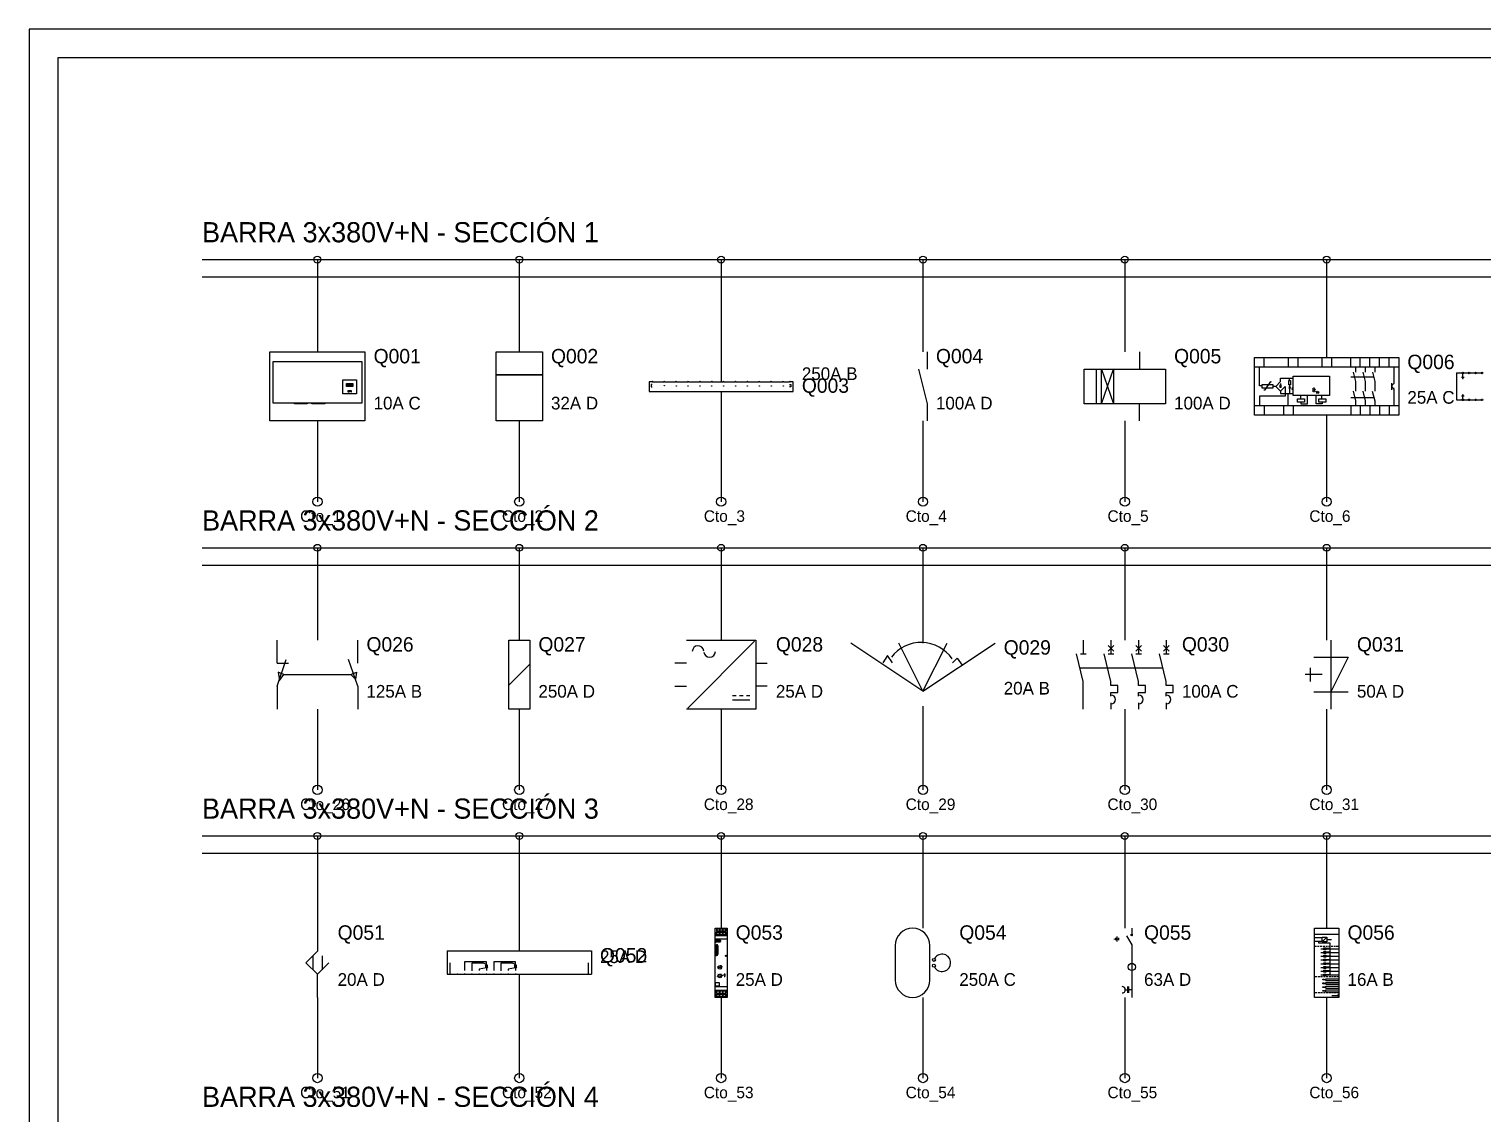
# Model space of a CAD drawing. Header units: metres. Extents: x 2 to 99, y 2 to 133.
# Drawn here: x 2 to 27.21, y 114.18 to 133 of the extents above; entities that cross this region are included whole.
import ezdxf

# ---------------------------------------------------------------- set-up
doc = ezdxf.new("R2010")
doc.units = ezdxf.units.M
for name, color, linetype in [('BARRAS_BUSBAR', 7, 'Continuous'), ('COMPONENTES', 7, 'Continuous'), ('FORMATO_LAMINA', 7, 'Continuous'), ('LINEAS_FUERZA', 7, 'Continuous'), ('TEXTOS_CIRCUITO', 7, 'Continuous')]:
    doc.layers.add(name, color=color, linetype=linetype)

msp = doc.modelspace()

# ---------------------------------------------------------------- linework, layer by layer
at = {"layer": 'BARRAS_BUSBAR'}
for p, q in [((5, 129), (96, 129)), ((5, 128.7), (96, 128.7)), ((5, 124), (96, 124)), ((5, 123.7), (96, 123.7)), ((5, 119), (96, 119)), ((5, 118.7), (96, 118.7))]:
    msp.add_line(p, q, dxfattribs=at)
at = {"layer": 'COMPONENTES'}
for p, q in [((17.575, 127.4), (17.575, 127.1)), ((21.255, 127.4), (21.255, 127.1)), ((20.595, 126.5), (20.805, 127.1)), ((20.595, 127.1), (20.805, 126.5)), ((23.258, 127.138), (25.741, 127.138)), ((23.417, 127.142), (23.417, 127.292)), ((23.833, 127.292), (23.833, 127.142)), ((24, 127.3), (24, 127.142)), ((24.417, 127.3), (24.417, 127.142)), ((24.583, 127.3), (24.583, 127.142)), ((24.917, 127.142), (24.917, 127.292)), ((25.003, 127.133), (25.003, 127.05)), ((25.083, 127.142), (25.083, 127.292)), ((25.17, 127.133), (25.17, 127.05)), ((25.25, 127.142), (25.25, 127.292)), ((25.337, 127.133), (25.337, 127.05)), ((25.417, 127.142), (25.417, 127.3)), ((25.583, 127.142), (25.583, 127.292)), ((12.818, 126.882), (13.006, 126.882)), ((13.024, 126.882), (13.212, 126.882)), ((13.229, 126.882), (13.418, 126.882)), ((13.435, 126.882), (13.624, 126.882)), ((13.641, 126.882), (13.829, 126.882)), ((13.847, 126.882), (14.035, 126.882)), ((14.053, 126.882), (14.241, 126.882)), ((14.259, 126.882), (14.447, 126.882)), ((14.465, 126.882), (14.653, 126.882)), ((14.671, 126.882), (14.859, 126.882)), ((14.876, 126.882), (15.065, 126.882)), ((15.082, 126.882), (15.182, 126.882)), ((23.7, 126.85), (23.7, 126.775)), ((23.858, 126.9), (23.858, 126.933)), ((23.858, 126.817), (23.858, 126.742)), ((24.917, 126.967), (25.308, 126.967)), ((25.633, 126.742), (25.633, 126.858)), ((26.75, 127.033), (26.75, 126.567)), ((26.75, 127.033), (26.844, 127.033)), ((26.839, 126.961), (26.883, 126.961)), ((26.85, 126.95), (26.872, 126.95)), ((26.856, 126.939), (26.867, 126.939)), ((26.861, 126.961), (26.861, 127.017)), ((26.878, 127.033), (26.956, 127.033)), ((26.989, 127.033), (27.067, 127.033)), ((27.1, 127.033), (27.178, 127.033)), ((23.617, 126.8), (23.567, 126.8)), ((23.7, 126.717), (23.7, 126.708)), ((23.833, 126.467), (23.833, 126.675)), ((23.842, 126.767), (23.875, 126.767)), ((23.858, 126.742), (23.858, 126.683)), ((23.892, 126.758), (23.9, 126.75)), ((23.9, 126.75), (23.892, 126.75)), ((23.9, 126.775), (23.908, 126.767)), ((23.908, 126.767), (23.9, 126.767)), ((23.9, 126.75), (23.9, 126.758)), ((23.908, 126.767), (23.908, 126.775)), ((24.05, 126.592), (24.05, 126.642)), ((24.25, 126.725), (24.3, 126.725)), ((24.275, 126.783), (24.275, 126.7)), ((24.308, 126.717), (24.333, 126.683)), ((24.333, 126.683), (24.317, 126.683)), ((24.333, 126.683), (24.333, 126.708)), ((24.337, 126.717), (24.362, 126.684)), ((24.362, 126.684), (24.345, 126.684)), ((24.362, 126.684), (24.362, 126.709)), ((24.417, 126.592), (24.417, 126.642)), ((24.92, 126.609), (25.312, 126.609)), ((25, 126.8), (25, 126.717)), ((25.167, 126.8), (25.167, 126.717)), ((25.333, 126.8), (25.333, 126.717)), ((25.658, 126.758), (25.65, 126.758)), ((25.667, 126.758), (25.667, 126.775)), ((26.75, 126.567), (26.844, 126.567)), ((26.839, 126.639), (26.883, 126.639)), ((26.85, 126.65), (26.872, 126.65)), ((26.856, 126.661), (26.867, 126.661)), ((26.861, 126.583), (26.861, 126.639)), ((26.878, 126.567), (26.956, 126.567)), ((26.989, 126.567), (27.067, 126.567)), ((27.1, 126.567), (27.178, 126.567)), ((21.255, 126.2), (21.255, 126.5)), ((23.258, 126.467), (25.742, 126.467)), ((23.417, 126.467), (23.417, 126.308)), ((23.75, 126.467), (23.75, 126.3)), ((23.917, 126.467), (23.917, 126.3)), ((24.917, 126.467), (24.917, 126.308)), ((25.083, 126.458), (25.083, 126.308)), ((25.25, 126.467), (25.25, 126.308)), ((25.417, 126.467), (25.417, 126.3)), ((25.583, 126.467), (25.583, 126.308)), ((6.3, 122), (6.3, 122.4)), ((7.7, 122), (7.7, 122.4)), ((14.58, 122.38), (13.42, 121.22)), ((17.5, 121.513), (16.25, 122.346)), ((17.5, 121.513), (17.083, 122.346)), ((17.5, 121.513), (17.917, 122.346)), ((17.5, 121.513), (18.75, 122.346)), ((20.28, 122.4), (20.28, 122.16)), ((20.808, 122.304), (20.712, 122.208)), ((20.712, 122.304), (20.808, 122.208)), ((20.76, 122.4), (20.76, 122.16)), ((21.288, 122.304), (21.192, 122.208)), ((21.192, 122.304), (21.288, 122.208)), ((21.24, 122.4), (21.24, 122.16)), ((21.768, 122.304), (21.672, 122.208)), ((21.672, 122.304), (21.768, 122.208)), ((21.72, 122.4), (21.72, 122.16)), ((24.575, 122.4), (24.575, 121.2)), ((6.3, 121.6), (6.46, 122.06)), ((7.7, 121.6), (7.54, 122.06)), ((20.232, 122.16), (20.328, 122.16)), ((20.712, 122.16), (20.808, 122.16)), ((21.192, 122.16), (21.288, 122.16)), ((21.672, 122.16), (21.768, 122.16)), ((6.3, 122), (6.5, 122)), ((6.42, 121.8), (6.32, 121.84)), ((6.32, 121.84), (6.34, 121.7)), ((6.34, 121.7), (6.42, 121.8)), ((6.42, 121.8), (7.58, 121.8)), ((7.58, 121.8), (7.68, 121.84)), ((7.58, 121.8), (7.66, 121.72)), ((7.68, 121.84), (7.66, 121.72)), ((10.318, 121.618), (10.682, 121.982)), ((13.4, 122), (13.2, 122)), ((14.6, 122), (14.8, 122)), ((20.22, 121.92), (21.66, 121.92)), ((24.425, 121.8), (24.125, 121.8)), ((24.215, 121.92), (24.215, 121.68)), ((6.3, 121.6), (6.3, 121.2)), ((7.7, 121.6), (7.7, 121.2)), ((13.2, 121.6), (13.4, 121.6)), ((14.8, 121.6), (14.6, 121.6)), ((14.2, 121.44), (14.26, 121.44)), ((14.2, 121.36), (14.5, 121.36)), ((14.32, 121.44), (14.38, 121.44)), ((14.44, 121.44), (14.5, 121.44)), ((20.76, 121.308), (20.76, 121.2)), ((21.24, 121.308), (21.24, 121.2)), ((21.72, 121.308), (21.72, 121.2)), ((24.275, 121.5), (24.875, 121.5)), ((7, 117.4), (7, 117)), ((13.897, 117.276), (14.103, 117.276)), ((13.912, 117.396), (13.914, 117.396)), ((13.912, 117.365), (13.913, 117.365)), ((20.838, 117.235), (20.838, 117.191)), ((20.86, 117.257), (20.86, 117.169)), ((20.893, 117.235), (20.893, 117.191)), ((21.097, 117.29), (21.141, 117.29)), ((21.119, 117.4), (21.119, 117.29)), ((24.288, 117.296), (24.71, 117.296)), ((24.293, 117.238), (24.421, 117.238)), ((24.421, 117.163), (24.502, 117.244)), ((9.25, 117.005), (9.25, 116.601)), ((9.25, 117.005), (11.75, 117.005)), ((11.75, 117.005), (11.75, 116.601)), ((13.897, 117.214), (14.103, 117.214)), ((13.897, 117.114), (13.92, 117.114)), ((13.905, 117.193), (13.905, 117.155)), ((13.905, 117.193), (13.92, 117.193)), ((13.905, 117.155), (13.912, 117.155)), ((13.912, 117.187), (13.912, 117.155)), ((13.912, 117.187), (13.918, 117.187)), ((13.915, 117.169), (13.915, 117.163)), ((13.915, 117.169), (13.918, 117.169)), ((13.915, 117.163), (13.92, 117.163)), ((13.937, 117.193), (13.937, 117.163)), ((13.937, 117.193), (13.945, 117.193)), ((13.937, 117.163), (13.945, 117.163)), ((13.941, 117.094), (13.941, 116.949)), ((13.945, 117.193), (13.945, 117.163)), ((13.948, 117.201), (13.948, 117.163)), ((13.948, 117.2), (13.955, 117.2)), ((13.948, 117.163), (13.955, 117.163)), ((13.955, 117.201), (13.955, 117.163)), ((13.958, 117.193), (13.958, 117.187)), ((13.958, 117.193), (13.988, 117.193)), ((13.977, 117.187), (13.958, 117.169)), ((13.958, 117.187), (13.977, 117.187)), ((13.958, 117.169), (13.958, 117.163)), ((13.958, 117.163), (13.988, 117.163)), ((13.988, 117.187), (13.969, 117.169)), ((13.969, 117.169), (13.988, 117.169)), ((13.988, 117.193), (13.988, 117.187)), ((13.988, 117.169), (13.988, 117.163)), ((17.02, 117.1), (17.02, 116.5)), ((17.62, 116.5), (17.62, 117.1)), ((20.816, 117.213), (20.816, 117.202)), ((20.871, 117.213), (20.882, 117.213)), ((24.291, 117.089), (24.324, 117.089)), ((24.293, 117.173), (24.421, 117.173)), ((24.34, 117.089), (24.372, 117.089)), ((24.366, 117.141), (24.366, 117.173)), ((24.56, 117.141), (24.366, 117.141)), ((24.385, 117.089), (24.418, 117.089)), ((24.401, 117.043), (24.45, 117.043)), ((24.401, 116.978), (24.45, 116.978)), ((24.434, 117.089), (24.466, 117.089)), ((24.463, 117.04), (24.473, 117.046)), ((24.463, 116.975), (24.473, 116.982)), ((24.483, 117.089), (24.515, 117.089)), ((24.483, 117.053), (24.56, 117.053)), ((24.483, 117.043), (24.71, 117.043)), ((24.483, 116.988), (24.56, 116.988)), ((24.483, 116.978), (24.71, 116.978)), ((24.502, 117.205), (24.583, 117.205)), ((24.531, 117.089), (24.564, 117.089)), ((24.56, 116.602), (24.56, 117.141)), ((24.577, 117.089), (24.606, 117.089)), ((24.622, 117.089), (24.654, 117.089)), ((24.667, 117.089), (24.7, 117.089)), ((6.92, 116.92), (6.92, 116.68)), ((7.08, 116.92), (7.08, 116.68)), ((9.301, 116.611), (9.301, 116.801)), ((9.881, 116.793), (9.679, 116.793)), ((9.679, 116.791), (9.679, 116.662)), ((9.929, 116.768), (9.879, 116.793)), ((9.907, 116.765), (9.957, 116.712)), ((10.384, 116.793), (10.182, 116.793)), ((10.182, 116.791), (10.182, 116.662)), ((10.432, 116.768), (10.381, 116.793)), ((10.409, 116.765), (10.46, 116.712)), ((11.699, 116.611), (11.699, 116.801)), ((13.897, 116.926), (13.92, 116.926)), ((13.901, 116.782), (13.901, 116.782)), ((13.913, 116.784), (13.912, 116.784)), ((24.401, 116.914), (24.45, 116.914)), ((24.401, 116.849), (24.45, 116.849)), ((24.401, 116.784), (24.45, 116.784)), ((24.46, 116.781), (24.47, 116.787)), ((24.463, 116.91), (24.473, 116.917)), ((24.463, 116.845), (24.473, 116.852)), ((24.463, 116.716), (24.473, 116.722)), ((24.483, 116.923), (24.56, 116.923)), ((24.483, 116.914), (24.71, 116.914)), ((24.483, 116.858), (24.56, 116.858)), ((24.483, 116.849), (24.71, 116.849)), ((24.483, 116.794), (24.56, 116.794)), ((24.483, 116.784), (24.71, 116.784)), ((24.483, 116.729), (24.56, 116.729)), ((7, 116.2), (7, 116.6)), ((9.25, 116.601), (9.293, 116.601)), ((9.308, 116.601), (9.419, 116.601)), ((9.434, 116.601), (9.545, 116.601)), ((9.561, 116.601), (9.672, 116.601)), ((9.687, 116.601), (9.798, 116.601)), ((9.932, 116.715), (9.806, 116.69)), ((9.806, 116.69), (9.806, 116.664)), ((9.813, 116.601), (9.924, 116.601)), ((9.932, 116.715), (9.932, 116.664)), ((9.939, 116.601), (10.05, 116.601)), ((10.066, 116.601), (10.177, 116.601)), ((10.192, 116.601), (10.303, 116.601)), ((10.434, 116.715), (10.308, 116.69)), ((10.308, 116.69), (10.308, 116.664)), ((10.318, 116.601), (10.429, 116.601)), ((10.434, 116.715), (10.434, 116.664)), ((10.442, 116.601), (11.692, 116.601)), ((11.707, 116.601), (11.75, 116.601)), ((13.911, 116.635), (13.91, 116.635)), ((13.953, 116.552), (13.949, 116.548)), ((13.954, 116.701), (13.95, 116.697)), ((14.041, 116.585), (14.008, 116.572)), ((14.07, 116.585), (14.041, 116.585)), ((14.054, 116.61), (14.066, 116.61)), ((14.054, 116.56), (14.066, 116.56)), ((14.066, 116.61), (14.066, 116.597)), ((14.066, 116.597), (14.074, 116.597)), ((14.066, 116.572), (14.066, 116.56)), ((14.066, 116.572), (14.074, 116.572)), ((24.301, 116.563), (24.333, 116.563)), ((24.35, 116.563), (24.382, 116.563)), ((24.395, 116.563), (24.427, 116.563)), ((24.401, 116.719), (24.45, 116.719)), ((24.401, 116.654), (24.45, 116.654)), ((24.401, 116.589), (24.45, 116.589)), ((24.444, 116.563), (24.476, 116.563)), ((24.457, 116.508), (24.46, 116.508)), ((24.463, 116.651), (24.473, 116.657)), ((24.463, 116.586), (24.473, 116.592)), ((24.463, 116.508), (24.466, 116.508)), ((24.483, 116.498), (24.47, 116.518)), ((24.47, 116.508), (24.476, 116.508)), ((24.483, 116.719), (24.71, 116.719)), ((24.483, 116.664), (24.56, 116.664)), ((24.483, 116.654), (24.71, 116.654)), ((24.483, 116.599), (24.56, 116.599)), ((24.483, 116.589), (24.71, 116.589)), ((24.483, 116.524), (24.71, 116.524)), ((24.483, 116.524), (24.483, 116.518)), ((24.483, 116.492), (24.483, 116.498)), ((24.483, 116.492), (24.71, 116.492)), ((24.492, 116.563), (24.525, 116.563)), ((24.541, 116.563), (24.573, 116.563)), ((24.586, 116.563), (24.616, 116.563)), ((24.632, 116.563), (24.664, 116.563)), ((24.677, 116.563), (24.71, 116.563)), ((13.897, 116.39), (14.103, 116.39)), ((13.897, 116.324), (14.103, 116.324)), ((21.009, 116.332), (21.042, 116.332)), ((21.044, 116.387), (21.044, 116.277)), ((21.064, 116.387), (21.064, 116.277)), ((21.119, 116.332), (21.064, 116.332)), ((24.301, 116.284), (24.333, 116.284)), ((24.35, 116.284), (24.382, 116.284)), ((24.395, 116.284), (24.427, 116.284)), ((24.444, 116.284), (24.476, 116.284)), ((24.457, 116.443), (24.46, 116.443)), ((24.457, 116.378), (24.46, 116.378)), ((24.457, 116.314), (24.46, 116.314)), ((24.463, 116.443), (24.466, 116.443)), ((24.463, 116.378), (24.466, 116.378)), ((24.463, 116.314), (24.466, 116.314)), ((24.483, 116.434), (24.47, 116.453)), ((24.47, 116.443), (24.476, 116.443)), ((24.483, 116.369), (24.47, 116.388)), ((24.47, 116.378), (24.476, 116.378)), ((24.483, 116.304), (24.47, 116.323)), ((24.47, 116.314), (24.476, 116.314)), ((24.483, 116.459), (24.71, 116.459)), ((24.483, 116.459), (24.483, 116.453)), ((24.483, 116.427), (24.483, 116.434)), ((24.483, 116.427), (24.71, 116.427)), ((24.483, 116.395), (24.71, 116.395)), ((24.483, 116.395), (24.483, 116.388)), ((24.483, 116.362), (24.483, 116.369)), ((24.483, 116.362), (24.71, 116.362)), ((24.483, 116.33), (24.71, 116.33)), ((24.483, 116.33), (24.483, 116.323)), ((24.483, 116.297), (24.483, 116.304)), ((24.483, 116.297), (24.71, 116.297)), ((24.492, 116.284), (24.525, 116.284)), ((24.541, 116.284), (24.573, 116.284)), ((24.586, 116.284), (24.616, 116.284)), ((24.587, 116.232), (24.683, 116.232)), ((24.632, 116.284), (24.664, 116.284)), ((24.677, 116.284), (24.71, 116.284)), ((24.678, 116.232), (24.712, 116.232)), ((13.913, 116.217), (13.912, 116.217))]:
    msp.add_line(p, q, dxfattribs=at)
for points in [[(6.176, 127.4), (7.824, 127.4), (7.824, 126.2), (6.176, 126.2)], [(10.1, 127.4), (10.9, 127.4), (10.9, 127), (10.1, 127)], [(6.232, 127.232), (7.768, 127.232), (7.768, 126.512), (6.232, 126.512)], [(20.295, 127.1), (21.705, 127.1), (21.705, 126.5), (20.295, 126.5)], [(20.295, 127.1), (20.505, 127.1), (20.505, 126.5), (20.295, 126.5)], [(20.595, 127.1), (20.805, 127.1), (20.805, 126.5), (20.595, 126.5)], [(23.25, 127.3), (25.75, 127.3), (25.75, 126.3), (23.25, 126.3)], [(7.44, 126.912), (7.68, 126.912), (7.68, 126.672), (7.44, 126.672)], [(7.504, 126.848), (7.616, 126.848), (7.616, 126.8), (7.504, 126.8)], [(7.516, 126.84), (7.604, 126.84), (7.604, 126.824), (7.516, 126.824)], [(7.528, 126.824), (7.592, 126.824), (7.592, 126.82), (7.528, 126.82)], [(10.1, 127), (10.9, 127), (10.9, 126.2), (10.1, 126.2)], [(13.012, 126.814), (13.018, 126.814), (13.018, 126.808), (13.012, 126.808)], [(13.218, 126.811), (13.224, 126.811), (13.224, 126.806), (13.218, 126.806)], [(13.424, 126.811), (13.429, 126.811), (13.429, 126.806), (13.424, 126.806)], [(13.629, 126.811), (13.635, 126.811), (13.635, 126.806), (13.629, 126.806)], [(13.835, 126.811), (13.841, 126.811), (13.841, 126.806), (13.835, 126.806)], [(14.041, 126.811), (14.047, 126.811), (14.047, 126.806), (14.041, 126.806)], [(14.247, 126.811), (14.253, 126.811), (14.253, 126.806), (14.247, 126.806)], [(14.453, 126.811), (14.459, 126.811), (14.459, 126.806), (14.453, 126.806)], [(14.659, 126.811), (14.665, 126.811), (14.665, 126.806), (14.659, 126.806)], [(14.865, 126.811), (14.871, 126.811), (14.871, 126.806), (14.865, 126.806)], [(15.074, 126.811), (15.079, 126.811), (15.079, 126.806), (15.074, 126.806)], [(23.383, 126.833), (23.567, 126.833), (23.567, 126.767), (23.383, 126.767)], [(23.842, 126.9), (23.875, 126.9), (23.875, 126.825), (23.842, 126.825)], [(23.917, 126.975), (24.55, 126.975), (24.55, 126.642), (23.917, 126.642)], [(7.544, 126.718), (7.576, 126.718), (7.576, 126.71), (7.544, 126.71)], [(7.546, 126.712), (7.574, 126.712), (7.574, 126.708), (7.546, 126.708)], [(23.992, 126.583), (24.117, 126.583), (24.117, 126.525), (23.992, 126.525)], [(24.363, 126.587), (24.488, 126.587), (24.488, 126.529), (24.363, 126.529)], [(6.6, 126.512), (6.824, 126.512), (6.824, 126.496), (6.6, 126.496)], [(6.904, 126.512), (7.128, 126.512), (7.128, 126.496), (6.904, 126.496)], [(10.318, 122.4), (10.682, 122.4), (10.682, 121.2), (10.318, 121.2)], [(13.897, 117.4), (14.103, 117.4), (14.103, 116.2), (13.897, 116.2)], [(13.921, 117.334), (13.975, 117.334), (13.975, 117.279), (13.921, 117.279)], [(13.923, 117.396), (13.976, 117.396), (13.976, 117.341), (13.923, 117.341)], [(13.927, 117.326), (13.969, 117.326), (13.969, 117.284), (13.927, 117.284)], [(13.929, 117.387), (13.97, 117.387), (13.97, 117.346), (13.929, 117.346)], [(13.975, 117.334), (14.029, 117.334), (14.029, 117.279), (13.975, 117.279)], [(13.977, 117.396), (14.03, 117.396), (14.03, 117.341), (13.977, 117.341)], [(13.982, 117.326), (14.023, 117.326), (14.023, 117.284), (13.982, 117.284)], [(13.983, 117.387), (14.025, 117.387), (14.025, 117.346), (13.983, 117.346)], [(14.029, 117.334), (14.083, 117.334), (14.083, 117.279), (14.029, 117.279)], [(14.03, 117.396), (14.084, 117.396), (14.084, 117.341), (14.03, 117.341)], [(14.035, 117.325), (14.076, 117.325), (14.076, 117.284), (14.035, 117.284)], [(14.036, 117.387), (14.078, 117.387), (14.078, 117.346), (14.036, 117.346)], [(24.288, 117.4), (24.71, 117.4), (24.71, 116.2), (24.288, 116.2)], [(24.421, 117.244), (24.502, 117.244), (24.502, 117.163), (24.421, 117.163)], [(13.914, 116.986), (13.926, 116.986), (13.926, 116.962), (13.914, 116.962)], [(13.915, 117.102), (13.926, 117.102), (13.926, 117.077), (13.915, 117.077)], [(13.915, 117.073), (13.926, 117.073), (13.926, 117.048), (13.915, 117.048)], [(13.915, 117.044), (13.926, 117.044), (13.926, 117.02), (13.915, 117.02)], [(13.915, 117.015), (13.926, 117.015), (13.926, 116.991), (13.915, 116.991)], [(24.45, 117.059), (24.483, 117.059), (24.483, 117.027), (24.45, 117.027)], [(24.45, 116.995), (24.483, 116.995), (24.483, 116.962), (24.45, 116.962)], [(9.919, 116.765), (9.944, 116.765), (9.944, 116.715), (9.919, 116.715)], [(10.422, 116.765), (10.447, 116.765), (10.447, 116.715), (10.422, 116.715)], [(13.914, 116.957), (13.926, 116.957), (13.926, 116.933), (13.914, 116.933)], [(13.963, 116.723), (14.001, 116.723), (14.001, 116.719), (13.963, 116.719)], [(24.45, 116.93), (24.483, 116.93), (24.483, 116.897), (24.45, 116.897)], [(24.45, 116.865), (24.483, 116.865), (24.483, 116.832), (24.45, 116.832)], [(24.45, 116.8), (24.483, 116.8), (24.483, 116.768), (24.45, 116.768)], [(24.45, 116.735), (24.483, 116.735), (24.483, 116.703), (24.45, 116.703)], [(13.961, 116.574), (13.999, 116.574), (13.999, 116.57), (13.961, 116.57)], [(24.431, 116.515), (24.457, 116.515), (24.457, 116.502), (24.431, 116.502)], [(24.45, 116.67), (24.483, 116.67), (24.483, 116.638), (24.45, 116.638)], [(24.45, 116.605), (24.483, 116.605), (24.483, 116.573), (24.45, 116.573)], [(13.901, 116.457), (13.967, 116.457), (13.967, 116.394), (13.901, 116.394)], [(13.92, 116.258), (13.974, 116.258), (13.974, 116.204), (13.92, 116.204)], [(13.921, 116.32), (13.975, 116.32), (13.975, 116.265), (13.921, 116.265)], [(13.926, 116.25), (13.967, 116.25), (13.967, 116.209), (13.926, 116.209)], [(13.927, 116.312), (13.969, 116.312), (13.969, 116.27), (13.927, 116.27)], [(13.974, 116.258), (14.027, 116.258), (14.027, 116.204), (13.974, 116.204)], [(13.975, 116.32), (14.029, 116.32), (14.029, 116.265), (13.975, 116.265)], [(13.98, 116.25), (14.022, 116.25), (14.022, 116.208), (13.98, 116.208)], [(13.982, 116.312), (14.023, 116.312), (14.023, 116.27), (13.982, 116.27)], [(14.028, 116.258), (14.081, 116.258), (14.081, 116.204), (14.028, 116.204)], [(14.029, 116.32), (14.083, 116.32), (14.083, 116.265), (14.029, 116.265)], [(14.033, 116.25), (14.075, 116.25), (14.075, 116.208), (14.033, 116.208)], [(14.035, 116.312), (14.076, 116.312), (14.076, 116.27), (14.035, 116.27)], [(24.431, 116.45), (24.457, 116.45), (24.457, 116.437), (24.431, 116.437)], [(24.431, 116.385), (24.457, 116.385), (24.457, 116.372), (24.431, 116.372)], [(24.431, 116.32), (24.457, 116.32), (24.457, 116.307), (24.431, 116.307)]]:
    msp.add_lwpolyline(points, close=True, dxfattribs=at)
for points in [[(17.425, 127.1), (17.575, 126.5), (17.575, 126.2)], [(23.375, 126.808), (23.333, 126.808), (23.333, 127.133)], [(25.667, 127.133), (25.667, 126.85), (25.642, 126.825), (25.633, 126.817), (25.633, 126.792), (25.667, 126.758), (25.667, 126.475), (25.667, 126.467), (25.667, 126.475)], [(12.8, 126.882), (12.75, 126.882), (12.75, 126.711), (15.25, 126.711), (15.25, 126.882), (15.2, 126.882)], [(12.803, 126.832), (12.785, 126.832), (12.785, 126.791), (12.803, 126.791)], [(15.185, 126.832), (15.206, 126.832), (15.206, 126.791), (15.185, 126.791)], [(23.408, 126.742), (23.433, 126.742), (23.533, 126.883), (23.533, 126.875)], [(23.7, 126.883), (23.617, 126.8), (23.7, 126.717), (23.783, 126.8)], [(23.7, 126.817), (23.683, 126.792), (23.717, 126.792), (23.7, 126.817), (23.683, 126.817), (23.717, 126.817), (23.708, 126.817)], [(23.7, 126.883), (23.7, 126.942), (23.917, 126.942)], [(24.962, 127.05), (25, 126.883), (25, 126.8)], [(25.128, 127.05), (25.167, 126.883), (25.167, 126.8)], [(25.295, 127.05), (25.333, 126.883), (25.333, 126.8)], [(7.584, 126.7), (7.592, 126.708), (7.592, 126.724), (7.528, 126.724), (7.528, 126.708), (7.536, 126.7)], [(23.783, 126.8), (23.783, 126.633), (23.333, 126.633), (23.333, 126.467)], [(23.7, 126.708), (23.7, 126.675), (23.917, 126.675)], [(23.842, 126.792), (23.875, 126.792), (23.858, 126.767)], [(24.05, 126.525), (24.05, 126.5), (24.167, 126.5), (24.167, 126.642)], [(24.25, 126.758), (24.3, 126.758), (24.275, 126.725)], [(24.425, 126.525), (24.425, 126.5), (24.317, 126.5), (24.317, 126.642)], [(24.958, 126.717), (25, 126.55), (25, 126.467)], [(25.125, 126.717), (25.167, 126.55), (25.167, 126.467)], [(25.292, 126.717), (25.333, 126.55), (25.333, 126.467)], [(13.4, 122.4), (14.6, 122.4), (14.6, 121.2), (13.4, 121.2)], [(16.969, 122.004), (16.885, 122.129), (16.802, 122.004)], [(18.01, 122.004), (18.094, 122.087), (18.177, 121.962)], [(20.28, 121.2), (20.28, 121.68), (20.16, 122.16)], [(20.76, 121.428), (20.76, 121.488), (20.88, 121.488), (20.88, 121.608), (20.76, 121.608), (20.76, 121.68), (20.64, 122.16)], [(21.24, 121.428), (21.24, 121.488), (21.36, 121.488), (21.36, 121.608), (21.24, 121.608), (21.24, 121.68), (21.12, 122.16)], [(21.72, 121.428), (21.72, 121.488), (21.84, 121.488), (21.84, 121.608), (21.72, 121.608), (21.72, 121.68), (21.6, 122.16)], [(24.275, 122.1), (24.875, 122.1), (24.575, 121.5)], [(21.031, 117.268), (21.119, 117.114), (21.119, 116.2)], [(7, 117), (6.8, 116.8), (7, 116.6), (7.2, 116.8)], [(9.932, 116.765), (9.932, 116.816), (9.553, 116.816), (9.553, 116.667)], [(10.434, 116.765), (10.434, 116.816), (10.056, 116.816), (10.056, 116.667)], [(13.95, 116.721), (13.963, 116.73), (13.963, 116.713)], [(13.949, 116.572), (13.961, 116.581), (13.961, 116.564)], [(24.71, 116.242), (24.693, 116.242), (24.693, 116.223), (24.71, 116.223)]]:
    msp.add_lwpolyline(points, dxfattribs=at)
for centre, radius in [((12.809, 126.882), 0.00662), ((13.015, 126.882), 0.00662), ((13.221, 126.882), 0.00662), ((13.426, 126.882), 0.00662), ((13.632, 126.882), 0.00662), ((13.838, 126.882), 0.00662), ((14.044, 126.882), 0.00662), ((14.25, 126.882), 0.00662), ((14.456, 126.882), 0.00662), ((14.662, 126.882), 0.00662), ((14.868, 126.882), 0.00662), ((15.074, 126.882), 0.00662), ((15.191, 126.882), 0.00662), ((26.861, 127.033), 0.0139), ((26.972, 127.033), 0.0139), ((27.083, 127.033), 0.0139), ((27.194, 127.033), 0.0139), ((26.861, 126.567), 0.0139), ((26.972, 126.567), 0.0139), ((27.083, 126.567), 0.0139), ((27.194, 126.567), 0.0139), ((21.119, 117.279), 0.011), ((13.941, 117.2), 0.00453), ((24.366, 117.173), 0.00162), ((24.56, 117.053), 0.00162), ((24.56, 116.988), 0.00162), ((13.94, 116.73), 0.00103), ((13.977, 116.721), 0.031), ((13.948, 116.747), 0.00103), ((13.973, 116.759), 0.00103), ((13.995, 116.755), 0.00103), ((14.01, 116.738), 0.00103), ((14.085, 116.921), 0.0103), ((17.69, 116.85), 0.025), ((17.69, 116.75), 0.025), ((21.122, 116.728), 0.0623), ((24.56, 116.923), 0.00162), ((24.56, 116.858), 0.00162), ((24.56, 116.794), 0.00162), ((24.56, 116.729), 0.00162), ((9.3, 116.601), 0.00631), ((9.427, 116.601), 0.00631), ((9.553, 116.601), 0.00631), ((9.679, 116.601), 0.00631), ((9.805, 116.601), 0.00631), ((9.932, 116.601), 0.00631), ((10.058, 116.601), 0.00631), ((10.184, 116.601), 0.00631), ((10.31, 116.601), 0.00631), ((10.437, 116.601), 0.00631), ((11.699, 116.601), 0.00631), ((13.938, 116.581), 0.00103), ((13.94, 116.56), 0.00103), ((13.942, 116.709), 0.00103), ((13.976, 116.572), 0.031), ((13.946, 116.598), 0.00103), ((13.971, 116.61), 0.00103), ((13.994, 116.606), 0.00103), ((14.009, 116.589), 0.00103), ((14.009, 116.552), 0.00103), ((14.01, 116.701), 0.00103), ((14.015, 116.569), 0.00103), ((14.016, 116.718), 0.00103), ((24.56, 116.664), 0.00162), ((24.56, 116.599), 0.00162)]:
    msp.add_circle(centre, radius, dxfattribs=at)
for centre, radius, start, end in [((13.6, 122.2), 0.1, 5, 180), ((17.469, 121.712), 0.646, 34, 143), ((13.8, 122.2), 0.1, 185, 360), ((20.76, 121.368), 0.078, 270, 450), ((21.24, 121.368), 0.078, 270, 450), ((21.72, 121.368), 0.078, 270, 450), ((17.32, 117.1), 0.3, 0, 180), ((13.918, 117.178), 0.00904, 270, 450), ((13.92, 117.178), 0.0151, 270, 450), ((13.92, 117.094), 0.0209, 0, 90), ((24.463, 117.043), 0.00486, 0, 180), ((24.463, 116.978), 0.00486, 0, 180), ((24.473, 117.043), 0.00486, 180, 360), ((24.473, 116.978), 0.00486, 180, 360), ((13.92, 116.947), 0.0209, 270, 360), ((17.83, 116.8), 0.15, 209, 509), ((24.46, 116.784), 0.00486, 0, 180), ((24.463, 116.914), 0.00486, 0, 180), ((24.463, 116.849), 0.00486, 0, 180), ((24.463, 116.719), 0.00486, 0, 180), ((24.47, 116.784), 0.00486, 180, 360), ((24.473, 116.914), 0.00486, 180, 360), ((24.473, 116.849), 0.00486, 180, 360), ((17.32, 116.5), 0.3, 180, 360), ((24.463, 116.654), 0.00486, 0, 180), ((24.463, 116.589), 0.00486, 0, 180), ((24.473, 116.719), 0.00486, 180, 360), ((24.473, 116.654), 0.00486, 180, 360), ((24.473, 116.589), 0.00486, 180, 360), ((20.953, 116.332), 0.055, 270, 450)]:
    msp.add_arc(centre, radius, start, end, dxfattribs=at)
at = {"layer": 'FORMATO_LAMINA'}
for points in [[(2, 2), (99, 2), (99, 133), (2, 133)], [(2.5, 2.5), (98.5, 2.5), (98.5, 132.5), (2.5, 132.5)]]:
    msp.add_lwpolyline(points, close=True, dxfattribs=at)
at = {"layer": 'LINEAS_FUERZA'}
for p, q in [((7, 129), (7, 127.4)), ((10.5, 129), (10.5, 127.4)), ((14, 129), (14, 126.889)), ((17.5, 129), (17.5, 127.4)), ((21, 129), (21, 127.4)), ((24.5, 129), (24.5, 127.3)), ((14, 126.711), (14, 124.8)), ((7, 126.2), (7, 124.8)), ((10.5, 126.2), (10.5, 124.8)), ((17.5, 126.2), (17.5, 124.8)), ((21, 126.2), (21, 124.8)), ((24.5, 126.3), (24.5, 124.8)), ((7, 124), (7, 122.4)), ((10.5, 124), (10.5, 122.4)), ((14, 124), (14, 122.4)), ((17.5, 124), (17.5, 122.346)), ((21, 124), (21, 122.4)), ((24.5, 124), (24.5, 122.4)), ((7, 121.2), (7, 119.8)), ((10.5, 121.2), (10.5, 119.8)), ((14, 121.2), (14, 119.8)), ((17.5, 121.254), (17.5, 119.8)), ((21, 121.2), (21, 119.8)), ((24.5, 121.2), (24.5, 119.8)), ((7, 119), (7, 117.4)), ((10.5, 119), (10.5, 117.005)), ((14, 119), (14, 117.4)), ((17.5, 119), (17.5, 117.4)), ((21, 119), (21, 117.4)), ((24.5, 119), (24.5, 117.4)), ((10.5, 116.595), (10.5, 114.8)), ((7, 116.2), (7, 114.8)), ((14, 116.2), (14, 114.8)), ((17.5, 116.2), (17.5, 114.8)), ((21, 116.2), (21, 114.8)), ((24.5, 116.2), (24.5, 114.8))]:
    msp.add_line(p, q, dxfattribs=at)
for centre, radius in [((7, 129), 0.06), ((10.5, 129), 0.06), ((14, 129), 0.06), ((17.5, 129), 0.06), ((21, 129), 0.06), ((24.5, 129), 0.06), ((7, 124.8), 0.08), ((10.5, 124.8), 0.08), ((14, 124.8), 0.08), ((17.5, 124.8), 0.08), ((21, 124.8), 0.08), ((24.5, 124.8), 0.08), ((7, 124), 0.06), ((10.5, 124), 0.06), ((14, 124), 0.06), ((17.5, 124), 0.06), ((21, 124), 0.06), ((24.5, 124), 0.06), ((7, 119.8), 0.08), ((10.5, 119.8), 0.08), ((14, 119.8), 0.08), ((17.5, 119.8), 0.08), ((21, 119.8), 0.08), ((24.5, 119.8), 0.08), ((7, 119), 0.06), ((10.5, 119), 0.06), ((14, 119), 0.06), ((17.5, 119), 0.06), ((21, 119), 0.06), ((24.5, 119), 0.06), ((7, 114.8), 0.08), ((10.5, 114.8), 0.08), ((14, 114.8), 0.08), ((17.5, 114.8), 0.08), ((21, 114.8), 0.08), ((24.5, 114.8), 0.08)]:
    msp.add_circle(centre, radius, dxfattribs=at)

# ---------------------------------------------------------------- texts
at = {"layer": 'TEXTOS_CIRCUITO'}
for s, height, p in [('BARRA 3x380V+N - SECCIÓN 1', 0.35, (5, 129.3)), ('Q001', 0.25, (7.974, 127.2)), ('Q002', 0.25, (11.05, 127.2)), ('Q004', 0.25, (17.725, 127.2)), ('Q005', 0.25, (21.855, 127.2)), ('Q006', 0.25, (25.9, 127.1)), ('250A B', 0.22, (15.4, 126.911)), ('Q003', 0.25, (15.4, 126.689)), ('10A C', 0.22, (7.974, 126.4)), ('32A D', 0.22, (11.05, 126.4)), ('100A D', 0.22, (17.725, 126.4)), ('100A D', 0.22, (21.855, 126.4)), ('25A C', 0.22, (25.9, 126.5)), ('BARRA 3x380V+N - SECCIÓN 2', 0.35, (5, 124.3)), ('Cto_1', 0.2, (6.7, 124.45)), ('Cto_2', 0.2, (10.2, 124.45)), ('Cto_3', 0.2, (13.7, 124.45)), ('Cto_4', 0.2, (17.2, 124.45)), ('Cto_5', 0.2, (20.7, 124.45)), ('Cto_6', 0.2, (24.2, 124.45)), ('Q026', 0.25, (7.85, 122.2)), ('Q027', 0.25, (10.832, 122.2)), ('Q028', 0.25, (14.95, 122.2)), ('Q029', 0.25, (18.9, 122.146)), ('Q030', 0.25, (21.99, 122.2)), ('Q031', 0.25, (25.025, 122.2)), ('125A B', 0.22, (7.85, 121.4)), ('250A D', 0.22, (10.832, 121.4)), ('25A D', 0.22, (14.95, 121.4)), ('20A B', 0.22, (18.9, 121.454)), ('100A C', 0.22, (21.99, 121.4)), ('50A D', 0.22, (25.025, 121.4)), ('BARRA 3x380V+N - SECCIÓN 3', 0.35, (5, 119.3)), ('Cto_26', 0.2, (6.7, 119.45)), ('Cto_27', 0.2, (10.2, 119.45)), ('Cto_28', 0.2, (13.7, 119.45)), ('Cto_29', 0.2, (17.2, 119.45)), ('Cto_30', 0.2, (20.7, 119.45)), ('Cto_31', 0.2, (24.2, 119.45)), ('Q051', 0.25, (7.35, 117.2)), ('Q053', 0.25, (14.253, 117.2)), ('Q054', 0.25, (18.13, 117.2)), ('Q055', 0.25, (21.334, 117.2)), ('Q056', 0.25, (24.862, 117.2)), ('25A D', 0.22, (11.9, 116.795)), ('Q052', 0.25, (11.9, 116.805)), ('20A D', 0.22, (7.35, 116.4)), ('25A D', 0.22, (14.253, 116.4)), ('250A C', 0.22, (18.13, 116.4)), ('63A D', 0.22, (21.334, 116.4)), ('16A B', 0.22, (24.862, 116.4)), ('BARRA 3x380V+N - SECCIÓN 4', 0.35, (5, 114.3)), ('Cto_51', 0.2, (6.7, 114.45)), ('Cto_52', 0.2, (10.2, 114.45)), ('Cto_53', 0.2, (13.7, 114.45)), ('Cto_54', 0.2, (17.2, 114.45)), ('Cto_55', 0.2, (20.7, 114.45)), ('Cto_56', 0.2, (24.2, 114.45))]:
    msp.add_text(s, height=height, dxfattribs=at).set_placement(p)

doc.saveas('drawing.dxf')
